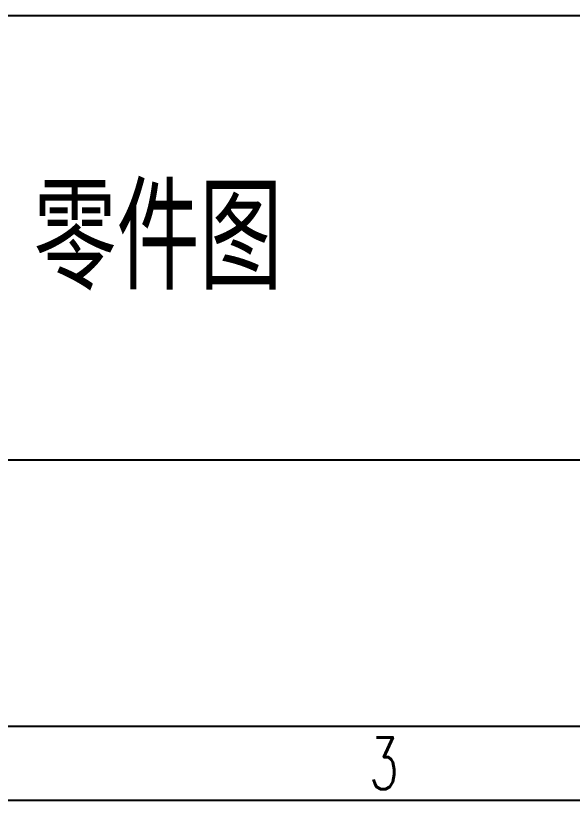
# Model space of a CAD drawing. Header units: millimetres. Extents: x 0 to 210, y 0 to 297.
# Drawn here: x 106.4 to 144, y 0 to 53 of the extents above; entities that cross this region are included whole.
import ezdxf
from ezdxf.enums import TextEntityAlignment as Align

# ---------------------------------------------------------------- set-up
doc = ezdxf.new("R2010")
doc.units = ezdxf.units.MM
doc.layers.add('PDM_Title', color=7, linetype='Continuous')
doc.styles.add('HZ', font='TXT.SHX', dxfattribs={"width": 0.667, "bigfont": 'HZTXT.SHX'})

# ---------------------------------------------------------------- blocks, each defined once
blk = doc.blocks.new('FitPDM_DWGFrame')
at = {"layer": 'PDM_Title', "color": 0}
for p, q in [((205, 53), (25, 53)), ((25, 5), (205, 5))]:
    blk.add_line(p, q, dxfattribs=at)
at = {"layer": 'PDM_Title', "color": 2}
for p, q in [((87, 23), (145, 23)), ((0, 0), (210, 0))]:
    blk.add_line(p, q, dxfattribs=at)
at = {"layer": 'PDM_Title', "color": 2, "style": 'HZ'}
for s, height, width, p in [('零件图', 7, 0.8, (116, 38)), ('3', 3.5, 0.667, (131.25, 2.5))]:
    blk.add_text(s, height=height, dxfattribs=dict(at, width=width)).set_placement(p, align=Align.MIDDLE_CENTER)

msp = doc.modelspace()

# ---------------------------------------------------------------- block references
at = {"layer": 'PDM_Title'}
msp.add_blockref('FitPDM_DWGFrame', (0, 0), dxfattribs=at)

doc.saveas('drawing.dxf')
